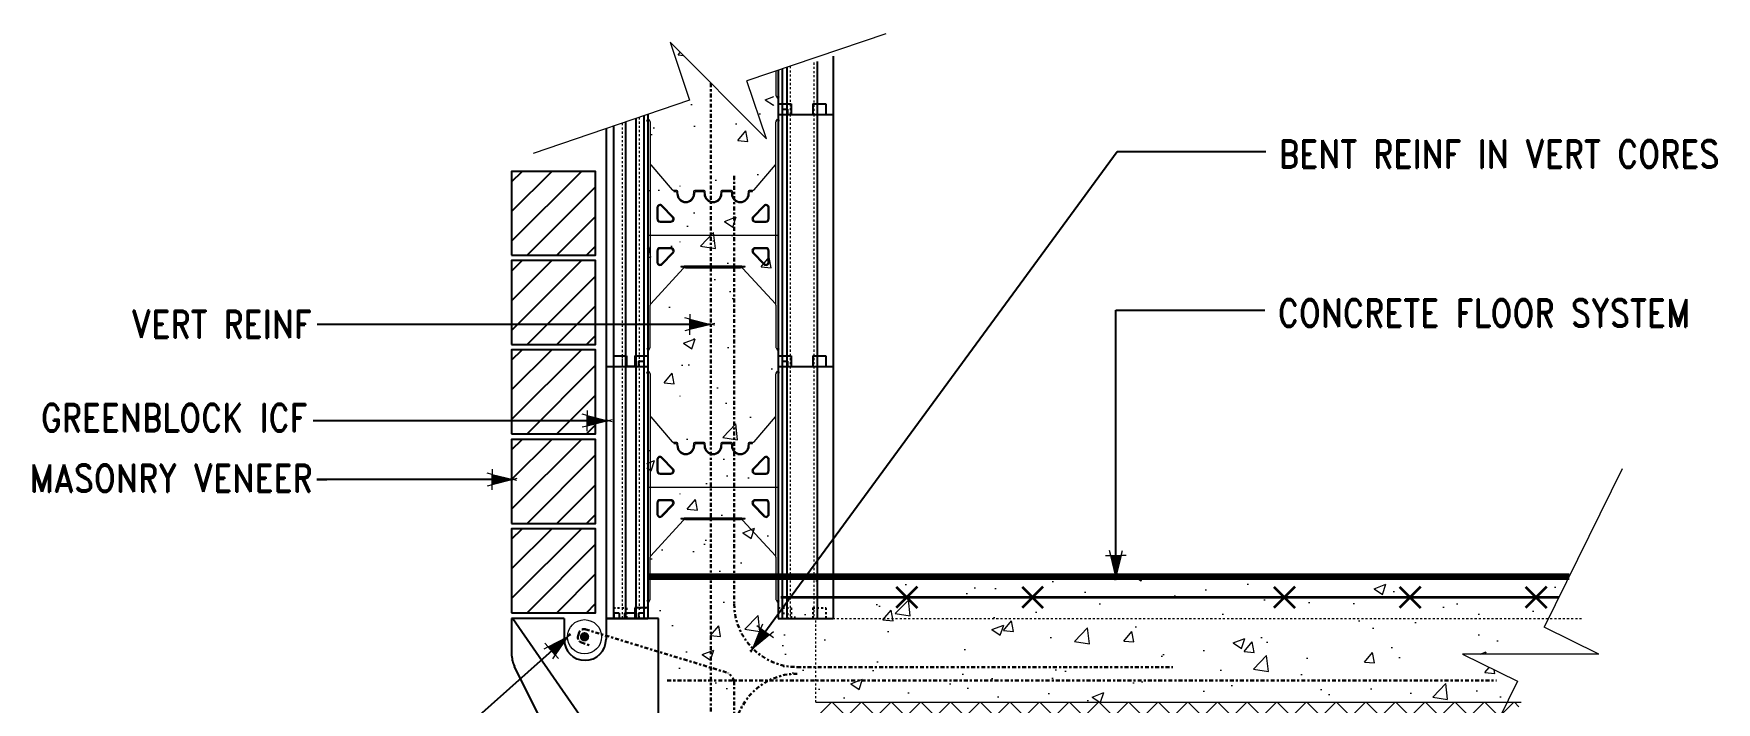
# Model space of a CAD drawing. Header units: inches. Extents: x -51 to 31.6, y 65.8 to 156.4.
# Drawn here: x -48.6 to 31.6, y 124.5 to 156.4 of the extents above; entities that cross this region are included whole.
import ezdxf

# ---------------------------------------------------------------- set-up
doc = ezdxf.new("R2010")
doc.units = ezdxf.units.IN
doc.header["$MEASUREMENT"] = 0
for name, pattern in [('CENTER', [2, 1.25, -0.25, 0.25, -0.25]), ('DASHED', [0.75, 0.5, -0.25]), ('DASHED2', [0.375, 0.25, -0.125]), ('HIDDEN', [0.375, 0.25, -0.125])]:
    doc.linetypes.add(name, pattern=pattern)
for name, color, linetype, lineweight in [('A2 Hatch', 8, 'Continuous', 9), ('A4 medium', 7, 'Continuous', 35), ('DETAILS', 7, 'Continuous', 13), ('DIM', 3, 'Continuous', 13), ('GRADE', 5, 'Continuous', 100), ('REBAR', 2, 'CENTER', 30)]:
    doc.layers.add(name, color=color, linetype=linetype, lineweight=lineweight)
doc.styles.add('ARCTEXT', font='arctext.shx', dxfattribs={"width": 0.85})
doc.styles.add('ROMAND', font='romand.shx', dxfattribs={"width": 0.85})
doc.dimstyles.new('ARCTEXT1-4', dxfattribs={"dimtxt": 4, "dimasz": 2, "dimexe": 2, "dimexo": 2, "dimgap": 2, "dimtad": 1, "dimdec": 4, "dimzin": 3, "dimdsep": 46, "dimlunit": 4, "dimtxsty": 'ARCTEXT', "dimblk": 'ARCHTICK', "dimcen": 2, "dimaunit": 1, "dimadec": 0, "dimazin": 0, "dimtfac": 1, "dimtdec": 4, "dimtmove": 2, "dimatfit": 3, "dimldrblk": 'arrow', "dimfxl": 1, "dimtolj": 1, "dimtzin": 0, "dimarcsym": 0})

# ---------------------------------------------------------------- blocks, each defined once
blk = doc.blocks.new('_ArchTick')
at = {"color": 0, "linetype": 'ByBlock', "const_width": 0.15}
blk.add_lwpolyline([(-0.5, -0.5), (0.5, 0.5)], dxfattribs=at)
blk = doc.blocks.new('arrow')
at = {"layer": 'DIM'}
blk.add_hatch(color=253, dxfattribs=at).paths.add_polyline_path([(-2, 0.5), (-2, -0.5), (0, 0)])
at = {"layer": 'DIM', "lineweight": 9}
for points in [[(-2, 0.98), (-2, 0.5), (-2.47, 0.62)], [(0.37, 0.09), (0, 0)], [(0.37, -0.09), (0, 0)], [(-2, -0.98), (-2, -0.5), (-2.47, -0.62)]]:
    blk.add_lwpolyline(points, dxfattribs=at)
at = {"layer": 'DIM', "lineweight": 15}
blk.add_lwpolyline([(0, 0), (-2, -0.5), (-2, 0.5), (0, 0)], dxfattribs=at)

msp = doc.modelspace()

# ---------------------------------------------------------------- hatches: boundary and pattern name
at = {"ltscale": 0.15}
h = msp.add_hatch(dxfattribs=at)
h.set_pattern_fill('ANSI31', color=256, scale=8, style=0)
h.set_pattern_definition([(45, (-3307.4033, 489.5469), (-0.70710678, 0.70710678), [])])
h.paths.add_polyline_path([(-25.838, 145.808), (-21.838, 145.808), (-21.838, 149.808), (-25.838, 149.808)])
h = msp.add_hatch(dxfattribs=at)
h.set_pattern_fill('ANSI31', color=256, scale=8, style=0)
h.set_pattern_definition([(45, (-3307.4033, 485.2969), (-0.70710678, 0.70710678), [])])
h.paths.add_polyline_path([(-25.838, 141.558), (-21.838, 141.558), (-21.838, 145.558), (-25.838, 145.558)])
h = msp.add_hatch(dxfattribs=at)
h.set_pattern_fill('ANSI31', color=256, scale=8, style=0)
h.set_pattern_definition([(45, (-3307.4033, 481.0469), (-0.70710678, 0.70710678), [])])
h.paths.add_polyline_path([(-25.838, 137.308), (-21.838, 137.308), (-21.838, 141.308), (-25.838, 141.308)])
h = msp.add_hatch(dxfattribs=at)
h.set_pattern_fill('ANSI31', color=256, scale=8, style=0)
h.set_pattern_definition([(45, (-3307.4033, 476.7775), (-0.70710678, 0.70710678), [])])
h.paths.add_polyline_path([(-25.838, 133.038), (-21.838, 133.038), (-21.838, 137.038), (-25.838, 137.038)])
h = msp.add_hatch(dxfattribs=at)
h.set_pattern_fill('ANSI31', color=256, scale=8, style=0)
h.set_pattern_definition([(45, (-3307.4033, 472.5275), (-0.70710678, 0.70710678), [])])
h.paths.add_polyline_path([(-25.838, 128.788), (-21.838, 128.788), (-21.838, 132.788), (-25.838, 132.788)])
at = {"layer": 'A2 Hatch', "ltscale": 0.15}
h = msp.add_hatch(dxfattribs=at)
h.set_pattern_fill('AR-CONC', color=256, scale=0.8, style=0)
h.set_pattern_definition([(50, (-3101.2076, 569.2795), (5.7380815, -0.502017), [0.6, -6.6]), (355, (-3101.2076, 569.2795), (-1.110011, 6.017537), [0.48, -5.28]), (100.45145, (-3100.7294, 569.2377), (4.628071, 5.51552), [0.509922, -5.609137]), (46.1842, (-3101.2076, 570.8795), (8.537928, -1.324152), [0.9, -9.9]), (96.63564, (-3100.496, 570.769), (7.477296, 7.792949), [0.764882, -8.413704]), (351.1842, (-3101.208, 570.8795), (7.477296, 7.79295), [0.72, -7.92]), (21, (-3100.4076, 570.4795), (4.7752564, -3.220951), [0.6, -6.6]), (326, (-3100.4076, 570.4795), (1.946523, 5.8012), [0.48, -5.28]), (71.45144, (-3100.0097, 570.211), (6.721779, 2.580249), [0.509922, -5.609137]), (37.5, (-3101.2076, 569.2795), (0.0972788, 2.6631508), [0, -5.216, 0, -5.36, 0, -5.3]), (7.5, (-3101.2076, 569.2795), (2.1045563, 3.1552937), [0, -3.056, 0, -5.096, 0, -2.02]), (327.5, (-3102.9916, 569.2795), (4.2705795, -0.180439), [0, -2, 0, -6.24, 0, -8.28]), (317.5, (-3103.7916, 569.2795), (4.6654894, 0.80084), [0, -2.6, 0, -4.144, 0, -5.88])])
h.paths.add_polyline_path([(-17.352, 153.193), (-19.338, 152.519), (-19.538, 95.503), (-16.668, 96.477), (-17.604, 99.237), (-13.008, 94.64), (-13.944, 97.4), (-11.338, 98.284), (-11.343, 130.866), (-13.343, 130.866), (-13.343, 154.552), (-14.628, 154.117), (-13.692, 151.357), (-18.288, 155.953)])
h = msp.add_hatch(dxfattribs=at)
h.set_pattern_fill('AR-CONC', color=256, scale=0.8, style=0)
h.set_pattern_definition([(50, (-8014.913, 1574.9143), (5.7380815, -0.502017), [0.6, -6.6]), (355, (-8014.913, 1574.9143), (-1.1100107, 6.017537), [0.48, -5.28]), (100.451445, (-8014.435, 1574.8725), (4.6280707, 5.51552), [0.5099215, -5.609137]), (46.1842, (-8014.913, 1576.514), (8.5379284, -1.324152), [0.9, -9.9]), (96.63564, (-8014.201, 1576.404), (7.4772955, 7.792949), [0.764882, -8.413704]), (351.1842, (-8014.913, 1576.514), (7.477296, 7.792949), [0.72, -7.92]), (21, (-8014.113, 1576.1143), (4.7752564, -3.220951), [0.6, -6.6]), (326, (-8014.113, 1576.1143), (1.9465227, 5.8012004), [0.48, -5.28]), (71.451445, (-8013.715, 1575.846), (6.721779, 2.5802493), [0.5099215, -5.609137]), (37.5, (-8014.913, 1574.9143), (0.09727884, 2.66315083), [0, -5.216, 0, -5.36, 0, -5.3]), (7.5, (-8014.913, 1574.9143), (2.1045563, 3.1552937), [0, -3.056, 0, -5.096, 0, -2.02]), (327.5, (-8016.697, 1574.9143), (4.2705795, -0.180439), [0, -2, 0, -6.24, 0, -8.28]), (317.5, (-8017.497, 1574.9143), (4.6654894, 0.8008399), [0, -2.6, 0, -4.144, 0, -5.88])])
h.paths.add_polyline_path([(-13.012, 130.519), (24.564, 130.519), (23.37, 128.098), (25.983, 126.809), (19.483, 126.809), (22.097, 125.519), (21.603, 124.519), (-13.012, 124.519)])
h = msp.add_hatch(color=256, dxfattribs=at)
edge = h.paths.add_edge_path()
edge.add_arc((-22.362, 127.64), 0.224, 0, 360)
h = msp.add_hatch(dxfattribs=at)
h.set_pattern_fill('ANSI37', color=256, scale=8, style=0)
h.set_pattern_definition([(45, (-3781.5811, 822.4471), (-0.70710678, 0.70710678), []), (135, (-3781.5811, 822.4471), (-0.70710678, -0.70710678), [])])
h.paths.add_polyline_path([(-11.338, 122.519), (-11.338, 124.519), (22.277, 124.519), (21.29, 122.519)])

# ---------------------------------------------------------------- linework, layer by layer
at = {"color": 1}
for p, q in [((-11.278, 155.041), (-11.278, 152.519)), ((-10.513, 155.3), (-10.513, 152.519)), ((-13.138, 154.622), (-13.138, 152.519)), ((-12.938, 154.69), (-12.938, 152.519)), ((-12.723, 154.763), (-12.723, 152.519)), ((-19.538, 152.451), (-19.538, 140.519)), ((-19.338, 152.519), (-19.338, 140.519)), ((-19.338, 152.519), (-19.338, 152.519)), ((-13.138, 153.019), (-13.138, 140.519)), ((-13.138, 153.019), (-12.513, 153.019)), ((-13.138, 153.019), (-12.513, 153.019)), ((-13.138, 153.019), (-13.138, 152.519)), ((-13.138, 152.519), (-12.938, 152.519)), ((-13.138, 152.519), (-12.938, 152.519)), ((-13.138, 152.519), (-10.513, 152.519)), ((-12.938, 152.769), (-12.938, 140.519)), ((-12.938, 152.769), (-12.688, 152.769)), ((-12.938, 152.769), (-12.688, 152.769)), ((-12.723, 152.519), (-10.513, 152.519)), ((-12.723, 152.519), (-12.723, 140.519)), ((-12.723, 152.519), (-10.513, 152.519)), ((-12.688, 152.769), (-12.688, 152.519)), ((-12.688, 152.769), (-12.688, 152.519)), ((-12.513, 153.019), (-12.513, 152.519)), ((-12.513, 153.019), (-12.513, 152.519)), ((-11.488, 153.019), (-11.488, 152.519)), ((-11.488, 153.019), (-10.863, 153.019)), ((-11.488, 153.019), (-11.488, 152.519)), ((-11.488, 153.019), (-10.863, 153.019)), ((-11.278, 152.519), (-11.278, 140.519)), ((-10.863, 153.019), (-10.863, 152.519)), ((-10.863, 153.019), (-10.863, 152.519)), ((-10.513, 152.519), (-10.513, 140.519)), ((-21.338, 151.841), (-21.338, 140.519)), ((-20.988, 151.959), (-20.988, 140.519)), ((-20.413, 152.154), (-20.413, 140.519)), ((-19.913, 152.324), (-19.913, 140.519)), ((-21.338, 140.519), (-21.338, 128.519)), ((-21.338, 140.519), (-19.788, 140.519)), ((-21.338, 140.519), (-19.338, 140.519)), ((-20.988, 141.019), (-20.363, 141.019)), ((-20.988, 141.019), (-20.988, 128.519)), ((-20.413, 141.019), (-20.413, 128.519)), ((-19.913, 140.519), (-20.413, 140.519)), ((-20.363, 141.019), (-20.363, 140.519)), ((-19.963, 141.019), (-19.963, 140.519)), ((-19.963, 141.019), (-19.338, 141.019)), ((-19.913, 141.019), (-19.913, 128.519)), ((-19.788, 140.769), (-19.788, 140.519)), ((-19.788, 140.769), (-19.538, 140.769)), ((-19.538, 140.769), (-19.538, 128.519)), ((-19.538, 140.519), (-19.338, 140.519)), ((-19.338, 141.019), (-19.338, 128.519)), ((-19.338, 141.019), (-19.338, 140.519)), ((-13.138, 141.019), (-13.138, 128.519)), ((-13.138, 141.019), (-12.513, 141.019)), ((-13.138, 141.019), (-13.138, 140.519)), ((-13.138, 140.519), (-12.938, 140.519)), ((-13.138, 140.519), (-10.513, 140.519)), ((-12.938, 140.769), (-12.938, 128.519)), ((-12.938, 140.769), (-12.688, 140.769)), ((-12.723, 140.519), (-10.513, 140.519)), ((-12.723, 140.519), (-12.723, 128.519)), ((-12.688, 140.769), (-12.688, 140.519)), ((-12.513, 141.019), (-12.513, 140.519)), ((-11.488, 141.019), (-11.488, 140.519)), ((-11.488, 141.019), (-10.863, 141.019)), ((-11.278, 140.519), (-11.278, 128.519)), ((-10.863, 141.019), (-10.863, 140.519)), ((-10.513, 140.519), (-10.513, 128.519)), ((-13.343, 130.519), (-10.718, 130.519)), ((-25.838, 128.519), (-25.838, 126.841)), ((-23.338, 128.519), (-25.838, 128.519)), ((-25.783, 128.519), (-19.374, 119.291)), ((-23.338, 128.519), (-23.338, 127.519)), ((-21.338, 128.519), (-19.338, 128.519)), ((-18.838, 128.519), (-21.338, 128.519)), ((-21.338, 128.519), (-21.338, 127.519)), ((-21.338, 128.519), (-19.338, 128.519)), ((-20.963, 128.769), (-20.963, 128.519)), ((-20.713, 128.769), (-20.963, 128.769)), ((-20.713, 128.769), (-20.713, 128.519)), ((-19.963, 128.769), (-20.463, 128.769)), ((-20.463, 128.769), (-20.463, 128.519)), ((-19.963, 129.019), (-19.963, 128.519)), ((-19.338, 129.019), (-19.963, 129.019)), ((-19.788, 128.769), (-19.788, 128.519)), ((-19.538, 128.769), (-19.788, 128.769)), ((-19.538, 128.769), (-19.538, 128.519)), ((-19.338, 129.019), (-19.338, 128.519)), ((-19.338, 129.019), (-19.338, 128.519)), ((-19.338, 129.019), (-19.338, 128.519)), ((-18.838, 117.58), (-18.838, 128.519)), ((-13.138, 129.019), (-13.138, 128.519)), ((-13.138, 128.519), (-10.513, 128.519)), ((-21.657, 118.154), (-25.706, 126.225))]:
    msp.add_line(p, q, dxfattribs=at)
at = {"color": 1, "linetype": 'HIDDEN', "ltscale": 0.02}
for p, q in [((-13.138, 153.019), (-12.513, 153.019)), ((-12.938, 152.769), (-12.938, 152.519)), ((-12.938, 152.769), (-12.688, 152.769)), ((-12.688, 152.769), (-12.688, 152.519)), ((-12.513, 153.019), (-12.513, 152.519)), ((-11.488, 153.019), (-11.488, 152.519)), ((-11.488, 153.019), (-10.863, 153.019)), ((-10.863, 153.019), (-10.863, 152.519)), ((-20.988, 141.019), (-20.363, 141.019)), ((-20.988, 141.019), (-20.988, 140.519)), ((-20.363, 141.019), (-20.363, 140.519)), ((-19.963, 141.019), (-19.963, 140.519)), ((-19.963, 141.019), (-19.338, 141.019)), ((-13.138, 141.019), (-12.513, 141.019)), ((-12.938, 140.769), (-12.938, 140.519)), ((-12.938, 140.769), (-12.688, 140.769)), ((-12.688, 140.769), (-12.688, 140.519)), ((-12.513, 141.019), (-12.513, 140.519)), ((-11.488, 141.019), (-11.488, 140.519)), ((-11.488, 141.019), (-10.863, 141.019)), ((-10.863, 141.019), (-10.863, 140.519)), ((-20.988, 129.019), (-20.363, 129.019)), ((-20.988, 129.019), (-20.988, 128.519)), ((-20.988, 129.019), (-20.363, 129.019)), ((-20.988, 129.019), (-20.988, 128.519)), ((-20.363, 129.019), (-20.363, 128.519)), ((-20.363, 129.019), (-20.363, 128.519)), ((-19.963, 129.019), (-19.963, 128.519)), ((-19.963, 129.019), (-19.338, 129.019)), ((-19.963, 129.019), (-19.963, 128.519)), ((-19.963, 129.019), (-19.338, 129.019)), ((-13.138, 129.019), (-12.513, 129.019)), ((-12.938, 128.769), (-12.938, 128.519)), ((-12.938, 128.769), (-12.688, 128.769)), ((-12.688, 128.769), (-12.688, 128.519)), ((-12.513, 129.019), (-12.513, 128.519)), ((-11.488, 129.019), (-11.488, 128.519)), ((-11.488, 129.019), (-10.863, 129.019)), ((-10.863, 129.019), (-10.863, 128.519))]:
    msp.add_line(p, q, dxfattribs=at)
at = {"ltscale": 0.15}
msp.add_line((-20.363, 140.519), (-19.963, 140.519), dxfattribs=at)
for points in [[(-25.838, 145.808), (-21.838, 145.808), (-21.838, 149.808), (-25.838, 149.808)], [(-25.838, 141.558), (-21.838, 141.558), (-21.838, 145.558), (-25.838, 145.558)], [(-25.838, 137.308), (-21.838, 137.308), (-21.838, 141.308), (-25.838, 141.308)], [(-25.838, 133.038), (-21.838, 133.038), (-21.838, 137.038), (-25.838, 137.038)], [(-25.838, 128.788), (-21.838, 128.788), (-21.838, 132.788), (-25.838, 132.788)]]:
    msp.add_lwpolyline(points, close=True, dxfattribs=at)
at = {"color": 1}
for centre, radius, end in [((-22.338, 127.519), 1, 0), ((-24.338, 126.841), 1.5, 204.22775)]:
    msp.add_arc(centre, radius, 180, end, dxfattribs=at)
at = {"layer": 'A2 Hatch', "linetype": 'DASHED2', "ltscale": 0.15}
for p, q in [((-12.563, 154.817), (-12.563, 152.519)), ((-11.438, 154.986), (-11.438, 152.519)), ((-12.563, 152.519), (-12.563, 140.519)), ((-11.438, 152.519), (-11.438, 140.519)), ((-20.573, 152.1), (-20.573, 140.519)), ((-19.753, 152.378), (-19.753, 140.519)), ((-20.573, 141.019), (-20.573, 128.519)), ((-19.753, 141.019), (-19.753, 128.519)), ((-12.563, 140.519), (-12.563, 128.519)), ((-11.438, 140.519), (-11.438, 128.519))]:
    msp.add_line(p, q, dxfattribs=at)
at = {"layer": 'A2 Hatch', "linetype": 'DASHED', "ltscale": 0.15}
for p, q in [((-11.338, 128.519), (25.238, 128.519)), ((-11.338, 124.519), (-11.338, 128.519))]:
    msp.add_line(p, q, dxfattribs=at)
at = {"layer": 'A2 Hatch', "ltscale": 0.15}
msp.add_line((-11.338, 124.519), (22.277, 124.519), dxfattribs=at)
msp.add_circle((-22.362, 127.64), 0.816, dxfattribs=at)
at = {"layer": 'A4 medium', "ltscale": 0.15}
for p, q in [((-7.512, 130.019), (-6.512, 129.019)), ((-6.512, 130.019), (-7.512, 129.019)), ((-1.512, 130.019), (-0.512, 129.019)), ((-0.512, 130.019), (-1.512, 129.019)), ((10.488, 130.019), (11.488, 129.019)), ((11.488, 130.019), (10.488, 129.019)), ((16.488, 130.019), (17.488, 129.019)), ((17.488, 130.019), (16.488, 129.019)), ((22.488, 130.019), (23.488, 129.019)), ((23.488, 130.019), (22.488, 129.019)), ((-7.012, 129.519), (-13.012, 129.519)), ((-1.012, 129.519), (-7.012, 129.519)), ((-7.012, 129.519), (-7.012, 129.519)), ((4.988, 129.519), (-1.012, 129.519)), ((-1.012, 129.519), (-1.012, 129.519)), ((10.988, 129.519), (4.988, 129.519)), ((16.988, 129.519), (10.988, 129.519)), ((10.988, 129.519), (10.988, 129.519)), ((22.988, 129.519), (16.988, 129.519)), ((16.988, 129.519), (16.988, 129.519)), ((24.071, 129.519), (22.988, 129.519)), ((22.988, 129.519), (22.988, 129.519))]:
    msp.add_line(p, q, dxfattribs=at)
at = {"layer": 'DETAILS', "color": 6, "lineweight": 20}
for p, q in [((-13.238, 154.588), (-13.238, 153.42)), ((-13.138, 154.622), (-13.138, 153.446)), ((-13.232, 153.395), (-13.173, 153.292)), ((-13.173, 153.292), (-13.086, 153.342)), ((-13.138, 153.446), (-13.138, 153.483)), ((-13.086, 153.342), (-13.132, 153.421)), ((-19.391, 152.246), (-19.304, 152.296)), ((-19.345, 152.167), (-19.391, 152.246)), ((-19.338, 152.144), (-19.338, 141.446)), ((-19.338, 152.105), (-19.338, 152.142)), ((-19.304, 152.296), (-19.245, 152.194)), ((-19.238, 152.169), (-19.238, 150.189)), ((-13.238, 150.189), (-13.238, 152.169)), ((-13.232, 152.194), (-13.173, 152.296)), ((-13.173, 152.296), (-13.086, 152.246)), ((-13.138, 152.144), (-13.138, 141.446)), ((-13.138, 152.142), (-13.138, 152.105)), ((-13.086, 152.246), (-13.132, 152.167)), ((-19.238, 150.189), (-19.238, 143.428)), ((-19.21, 150.12), (-18.193, 148.93)), ((-14.284, 148.93), (-13.266, 150.12)), ((-13.238, 143.428), (-13.238, 150.189)), ((-18.121, 148.899), (-18.113, 148.899)), ((-17.963, 148.899), (-18.121, 148.899)), ((-18.113, 148.899), (-18.113, 148.849)), ((-18.113, 148.849), (-18.013, 148.849)), ((-17.963, 148.799), (-17.963, 148.744)), ((-17.913, 148.744), (-17.913, 148.849)), ((-17.163, 148.849), (-17.163, 148.744)), ((-16.663, 148.899), (-17.113, 148.899)), ((-17.113, 148.744), (-17.113, 148.799)), ((-17.063, 148.849), (-16.713, 148.849)), ((-16.663, 148.799), (-16.663, 148.744)), ((-16.613, 148.744), (-16.613, 148.849)), ((-15.863, 148.849), (-15.863, 148.744)), ((-15.363, 148.899), (-15.813, 148.899)), ((-15.813, 148.744), (-15.813, 148.799)), ((-15.763, 148.849), (-15.413, 148.849)), ((-15.363, 148.799), (-15.363, 148.744)), ((-15.313, 148.744), (-15.313, 148.849)), ((-14.563, 148.849), (-14.563, 148.744)), ((-14.356, 148.899), (-14.513, 148.899)), ((-14.513, 148.744), (-14.513, 148.799)), ((-14.463, 148.849), (-14.363, 148.849)), ((-14.363, 148.849), (-14.363, 148.899)), ((-14.363, 148.899), (-14.356, 148.899)), ((-18.913, 148.08), (-18.913, 147.539)), ((-18.863, 148.08), (-18.863, 147.539)), ((-18.172, 147.608), (-18.691, 148.149)), ((-18.136, 147.643), (-18.655, 148.184)), ((-13.822, 148.184), (-14.341, 147.643)), ((-13.785, 148.149), (-14.305, 147.608)), ((-13.613, 147.539), (-13.613, 148.08)), ((-13.563, 147.539), (-13.563, 148.08)), ((-19.338, 146.769), (-13.138, 146.769)), ((-18.763, 147.439), (-18.244, 147.439)), ((-18.763, 147.389), (-18.244, 147.389)), ((-14.233, 147.439), (-13.713, 147.439)), ((-14.233, 147.389), (-13.713, 147.389)), ((-18.913, 146.019), (-18.913, 145.478)), ((-18.863, 146.019), (-18.863, 145.478)), ((-18.244, 146.169), (-18.763, 146.169)), ((-18.244, 146.119), (-18.763, 146.119)), ((-13.713, 146.169), (-14.233, 146.169)), ((-13.713, 146.119), (-14.233, 146.119)), ((-13.613, 145.478), (-13.613, 146.019)), ((-13.563, 145.478), (-13.563, 146.019)), ((-19.209, 143.498), (-17.657, 145.175)), ((-18.691, 145.409), (-18.172, 145.95)), ((-18.655, 145.374), (-18.136, 145.915)), ((-17.609, 145.289), (-17.765, 145.274)), ((-17.765, 145.254), (-17.609, 145.239)), ((-16.238, 145.289), (-17.609, 145.289)), ((-17.609, 145.239), (-16.238, 145.239)), ((-17.551, 145.219), (-16.238, 145.219)), ((-14.868, 145.289), (-16.238, 145.289)), ((-16.238, 145.239), (-14.868, 145.239)), ((-16.238, 145.219), (-14.925, 145.219)), ((-14.712, 145.274), (-14.868, 145.289)), ((-14.868, 145.239), (-14.712, 145.254)), ((-14.819, 145.175), (-13.268, 143.498)), ((-14.341, 145.915), (-13.822, 145.374)), ((-14.305, 145.95), (-13.785, 145.409)), ((-19.238, 141.42), (-19.238, 143.428)), ((-13.238, 143.428), (-13.238, 141.42)), ((-19.345, 141.421), (-19.391, 141.342)), ((-19.391, 141.342), (-19.304, 141.292)), ((-19.338, 141.483), (-19.338, 141.446)), ((-19.304, 141.292), (-19.245, 141.395)), ((-13.232, 141.395), (-13.173, 141.292)), ((-13.173, 141.292), (-13.086, 141.342)), ((-13.138, 141.446), (-13.138, 141.483)), ((-13.086, 141.342), (-13.132, 141.421)), ((-19.391, 140.246), (-19.304, 140.296)), ((-19.345, 140.167), (-19.391, 140.246)), ((-19.338, 140.144), (-19.338, 129.446)), ((-19.338, 140.105), (-19.338, 140.142)), ((-19.304, 140.296), (-19.245, 140.194)), ((-19.238, 140.169), (-19.238, 138.189)), ((-13.238, 138.189), (-13.238, 140.169)), ((-13.232, 140.194), (-13.173, 140.296)), ((-13.173, 140.296), (-13.086, 140.246)), ((-13.138, 140.144), (-13.138, 129.446)), ((-13.138, 140.142), (-13.138, 140.105)), ((-13.086, 140.246), (-13.132, 140.167)), ((-19.238, 138.189), (-19.238, 131.428)), ((-19.21, 138.12), (-18.193, 136.93)), ((-14.284, 136.93), (-13.266, 138.12)), ((-13.238, 131.428), (-13.238, 138.189)), ((-18.121, 136.899), (-18.113, 136.899)), ((-17.963, 136.899), (-18.121, 136.899)), ((-18.113, 136.899), (-18.113, 136.849)), ((-18.113, 136.849), (-18.013, 136.849)), ((-17.963, 136.799), (-17.963, 136.744)), ((-17.913, 136.744), (-17.913, 136.849)), ((-17.163, 136.849), (-17.163, 136.744)), ((-16.663, 136.899), (-17.113, 136.899)), ((-17.113, 136.744), (-17.113, 136.799)), ((-17.063, 136.849), (-16.713, 136.849)), ((-16.663, 136.799), (-16.663, 136.744)), ((-16.613, 136.744), (-16.613, 136.849)), ((-15.863, 136.849), (-15.863, 136.744)), ((-15.363, 136.899), (-15.813, 136.899)), ((-15.813, 136.744), (-15.813, 136.799)), ((-15.763, 136.849), (-15.413, 136.849)), ((-15.363, 136.799), (-15.363, 136.744)), ((-15.313, 136.744), (-15.313, 136.849)), ((-14.563, 136.849), (-14.563, 136.744)), ((-14.356, 136.899), (-14.513, 136.899)), ((-14.513, 136.744), (-14.513, 136.799)), ((-14.463, 136.849), (-14.363, 136.849)), ((-14.363, 136.849), (-14.363, 136.899)), ((-14.363, 136.899), (-14.356, 136.899)), ((-18.913, 136.08), (-18.913, 135.539)), ((-18.863, 136.08), (-18.863, 135.539)), ((-18.172, 135.608), (-18.691, 136.149)), ((-18.136, 135.643), (-18.655, 136.184)), ((-13.822, 136.184), (-14.341, 135.643)), ((-13.785, 136.149), (-14.305, 135.608)), ((-13.613, 135.539), (-13.613, 136.08)), ((-13.563, 135.539), (-13.563, 136.08)), ((-19.338, 134.769), (-13.138, 134.769)), ((-18.763, 135.439), (-18.244, 135.439)), ((-18.763, 135.389), (-18.244, 135.389)), ((-14.233, 135.439), (-13.713, 135.439)), ((-14.233, 135.389), (-13.713, 135.389)), ((-18.913, 134.019), (-18.913, 133.478)), ((-18.863, 134.019), (-18.863, 133.478)), ((-18.244, 134.169), (-18.763, 134.169)), ((-18.244, 134.119), (-18.763, 134.119)), ((-18.691, 133.409), (-18.172, 133.95)), ((-14.305, 133.95), (-13.785, 133.409)), ((-13.713, 134.169), (-14.233, 134.169)), ((-13.713, 134.119), (-14.233, 134.119)), ((-13.613, 133.478), (-13.613, 134.019)), ((-13.563, 133.478), (-13.563, 134.019)), ((-19.209, 131.498), (-17.657, 133.175)), ((-18.655, 133.374), (-18.136, 133.915)), ((-17.609, 133.289), (-17.765, 133.274)), ((-17.765, 133.254), (-17.609, 133.239)), ((-16.238, 133.289), (-17.609, 133.289)), ((-17.609, 133.239), (-16.238, 133.239)), ((-17.551, 133.219), (-16.238, 133.219)), ((-14.868, 133.289), (-16.238, 133.289)), ((-16.238, 133.239), (-14.868, 133.239)), ((-16.238, 133.219), (-14.925, 133.219)), ((-14.712, 133.274), (-14.868, 133.289)), ((-14.868, 133.239), (-14.712, 133.254)), ((-14.819, 133.175), (-13.268, 131.498)), ((-14.341, 133.915), (-13.822, 133.374)), ((-19.238, 129.42), (-19.238, 131.428)), ((-13.238, 131.428), (-13.238, 129.42)), ((-19.345, 129.421), (-19.391, 129.342)), ((-19.391, 129.342), (-19.304, 129.292)), ((-19.338, 129.483), (-19.338, 129.446)), ((-19.304, 129.292), (-19.245, 129.395)), ((-13.232, 129.395), (-13.173, 129.292)), ((-13.173, 129.292), (-13.086, 129.342)), ((-13.138, 129.446), (-13.138, 129.483)), ((-13.086, 129.342), (-13.132, 129.421))]:
    msp.add_line(p, q, dxfattribs=at)
for points in [[(-17.804, 149.094), (-17.817, 149.094)], [(-17.804, 146.444), (-17.817, 146.444)], [(-17.804, 139.094), (-17.817, 139.094)], [(-17.804, 134.444), (-17.817, 134.444)]]:
    msp.add_lwpolyline(points, close=True, dxfattribs=at)
for centre, radius, start, end in [((-13.188, 153.42), 0.05, 180, 210), ((-13.088, 153.446), 0.05, 180, 210), ((-19.388, 152.142), 0.05, 0, 30), ((-19.288, 152.169), 0.05, 0, 30), ((-13.188, 152.169), 0.05, 150, 180), ((-13.088, 152.142), 0.05, 150, 180), ((-19.138, 150.189), 0.1, 180, 223.83086), ((-13.338, 150.189), 0.1, 316.16914, 360), ((-18.121, 148.999), 0.1, 223.83086, 270), ((-18.013, 148.799), 0.05, 360, 90), ((-17.963, 148.849), 0.05, 0, 90), ((-17.538, 148.744), 0.425, 180, 360), ((-17.538, 148.744), 0.375, 180, 0), ((-17.113, 148.849), 0.05, 90, 180), ((-17.063, 148.799), 0.05, 90, 180), ((-16.713, 148.799), 0.05, 360, 90), ((-16.663, 148.849), 0.05, 0, 90), ((-16.238, 148.744), 0.425, 180, 270), ((-16.238, 148.744), 0.375, 180, 270), ((-16.238, 148.744), 0.425, 270, 0), ((-16.238, 148.744), 0.375, 270, 0), ((-15.813, 148.849), 0.05, 90, 180), ((-15.763, 148.799), 0.05, 90, 180), ((-15.413, 148.799), 0.05, 0, 90), ((-15.363, 148.849), 0.05, 0, 90), ((-14.938, 148.744), 0.425, 180, 0), ((-14.938, 148.744), 0.375, 180, 0), ((-14.513, 148.849), 0.05, 90, 180), ((-14.463, 148.799), 0.05, 90, 180), ((-14.356, 148.999), 0.1, 270, 316.16914), ((-18.763, 148.08), 0.15, 43.83086, 180), ((-18.763, 148.08), 0.1, 43.83086, 180), ((-18.244, 147.539), 0.15, 270, 43.83086), ((-18.244, 147.539), 0.1, 270, 43.83086), ((-14.233, 147.539), 0.15, 136.16914, 270), ((-14.233, 147.539), 0.1, 136.16914, 270), ((-13.713, 148.08), 0.15, 0, 136.16914), ((-13.713, 148.08), 0.1, 0, 136.16914), ((-18.763, 147.539), 0.15, 180, 270), ((-18.763, 147.539), 0.1, 180, 270), ((-13.713, 147.539), 0.15, 270, 0), ((-13.713, 147.539), 0.1, 270, 360), ((-18.763, 146.019), 0.15, 90, 180), ((-18.763, 146.019), 0.1, 90, 180), ((-18.244, 146.019), 0.15, 316.16914, 90), ((-18.244, 146.019), 0.1, 316.16914, 90), ((-14.233, 146.019), 0.15, 90, 223.83086), ((-14.233, 146.019), 0.1, 90, 223.83086), ((-13.713, 146.019), 0.15, 360, 90), ((-13.713, 146.019), 0.1, 0, 90), ((-18.763, 145.478), 0.15, 180, 316.16914), ((-18.763, 145.478), 0.1, 180, 316.16914), ((-17.763, 145.264), 0.01, 97.40989, 262.59011), ((-17.551, 145.069), 0.15, 90, 135), ((-14.925, 145.069), 0.15, 45, 90), ((-14.713, 145.264), 0.01, 277.40989, 82.59011), ((-13.713, 145.478), 0.15, 223.83086, 360), ((-13.713, 145.478), 0.1, 223.83086, 0), ((-19.238, 144.682), 0.1, 180, 209.74488), ((-19.138, 143.428), 0.1, 135, 180), ((-13.338, 143.428), 0.1, 360, 45), ((-19.388, 141.446), 0.05, 330, 360), ((-19.288, 141.42), 0.05, 330, 360), ((-13.188, 141.42), 0.05, 180, 210), ((-13.088, 141.446), 0.05, 180, 210), ((-19.388, 140.142), 0.05, 0, 30), ((-19.288, 140.169), 0.05, 0, 30), ((-13.188, 140.169), 0.05, 150, 180), ((-13.088, 140.142), 0.05, 150, 180), ((-19.138, 138.189), 0.1, 180, 223.83086), ((-13.338, 138.189), 0.1, 316.16914, 360), ((-18.121, 136.999), 0.1, 223.83086, 270), ((-18.013, 136.799), 0.05, 360, 90), ((-17.963, 136.849), 0.05, 0, 90), ((-17.538, 136.744), 0.425, 180, 360), ((-17.538, 136.744), 0.375, 180, 0), ((-17.113, 136.849), 0.05, 90, 180), ((-17.063, 136.799), 0.05, 90, 180), ((-16.713, 136.799), 0.05, 360, 90), ((-16.663, 136.849), 0.05, 0, 90), ((-16.238, 136.744), 0.425, 180, 270), ((-16.238, 136.744), 0.375, 180, 270), ((-16.238, 136.744), 0.425, 270, 0), ((-16.238, 136.744), 0.375, 270, 0), ((-15.813, 136.849), 0.05, 90, 180), ((-15.763, 136.799), 0.05, 90, 180), ((-15.413, 136.799), 0.05, 0, 90), ((-15.363, 136.849), 0.05, 0, 90), ((-14.938, 136.744), 0.425, 180, 0), ((-14.938, 136.744), 0.375, 180, 0), ((-14.513, 136.849), 0.05, 90, 180), ((-14.463, 136.799), 0.05, 90, 180), ((-14.356, 136.999), 0.1, 270, 316.16914), ((-18.763, 136.08), 0.15, 43.83086, 180), ((-18.763, 135.539), 0.15, 180, 270), ((-18.763, 136.08), 0.1, 43.83086, 180), ((-18.763, 135.539), 0.1, 180, 270), ((-18.244, 135.539), 0.15, 270, 43.83086), ((-18.244, 135.539), 0.1, 270, 43.83086), ((-14.233, 135.539), 0.15, 136.16914, 270), ((-14.233, 135.539), 0.1, 136.16914, 270), ((-13.713, 136.08), 0.15, 0, 136.16914), ((-13.713, 136.08), 0.1, 0, 136.16914), ((-13.713, 135.539), 0.15, 270, 0), ((-13.713, 135.539), 0.1, 270, 360), ((-18.763, 134.019), 0.15, 90, 180), ((-18.763, 134.019), 0.1, 90, 180), ((-18.244, 134.019), 0.15, 316.16914, 90), ((-18.244, 134.019), 0.1, 316.16914, 90), ((-14.233, 134.019), 0.15, 90, 223.83086), ((-14.233, 134.019), 0.1, 90, 223.83086), ((-13.713, 134.019), 0.15, 360, 90), ((-13.713, 134.019), 0.1, 0, 90), ((-18.763, 133.478), 0.15, 180, 316.16914), ((-18.763, 133.478), 0.1, 180, 316.16914), ((-17.763, 133.264), 0.01, 97.40989, 262.59011), ((-17.551, 133.069), 0.15, 90, 135), ((-14.925, 133.069), 0.15, 45, 90), ((-14.713, 133.264), 0.01, 277.40989, 82.59011), ((-13.713, 133.478), 0.15, 223.83086, 360), ((-13.713, 133.478), 0.1, 223.83086, 0), ((-19.238, 132.682), 0.1, 180, 209.74488), ((-19.138, 131.428), 0.1, 135, 180), ((-13.338, 131.428), 0.1, 360, 45), ((-19.388, 129.446), 0.05, 330, 360), ((-19.288, 129.42), 0.05, 330, 360), ((-13.188, 129.42), 0.05, 180, 210), ((-13.088, 129.446), 0.05, 180, 210)]:
    msp.add_arc(centre, radius, start, end, dxfattribs=at)
at = {"layer": 'DIM'}
for p, q in [((-18.288, 155.953), (-17.352, 153.193)), ((-13.692, 151.357), (-18.288, 155.953)), ((-8.001, 156.364), (-14.628, 154.117)), ((-13.692, 151.357), (-14.628, 154.117)), ((-17.352, 153.193), (-24.817, 150.661)), ((27.092, 135.641), (23.37, 128.098)), ((25.983, 126.809), (23.37, 128.098)), ((25.983, 126.809), (19.483, 126.809)), ((19.483, 126.809), (22.097, 125.519)), ((22.097, 125.519), (18.703, 118.641))]:
    msp.add_line(p, q, dxfattribs=at)
at = {"layer": 'GRADE', "ltscale": 0.15}
msp.add_line((-19.338, 130.519), (24.564, 130.519), dxfattribs=at)
at = {"layer": 'REBAR', "ltscale": 0.15}
for p, q in [((-16.34, 154.005), (-16.34, 95.13)), ((-15.223, 149.6), (-15.223, 129.199)), ((-22.664, 127.693), (-22.619, 127.839)), ((-22.304, 127.991), (-15.522, 125.919)), ((-22.513, 127.373), (-22.146, 127.241)), ((-12.223, 126.199), (5.682, 126.199)), ((-18.422, 125.556), (21.11, 125.556)), ((-15.232, 125.527), (-15.232, 118.772))]:
    msp.add_line(p, q, dxfattribs=at)
for centre, radius, start, end in [((-12.223, 129.199), 3, 180, 270), ((-22.429, 127.608), 0.25, 160.16936, 250.25234), ((-22.384, 127.754), 0.25, 71.44559, 160.16936), ((-16.115, 125.176), 0.951, 21.64076, 51.38484), ((-12.223, 122.883), 3, 90, 180)]:
    msp.add_arc(centre, radius, start, end, dxfattribs=at)

# ---------------------------------------------------------------- texts
at = {"layer": 'DIM', "color": 3, "char_height": 1.3125, "width": 22.68955, "style": 'ROMAND'}
for s, insert, attachment_point in [('BENT REINF IN VERT CORES', (10.735, 151.287), 1), ('CONCRETE FLOOR SYSTEM', (10.678, 143.719), 1), ('VERT REINF ', (-35.361, 143.185), 3), ('GREENBLOCK ICF', (-35.565, 138.73), 3), ('MASONRY VENEER ', (-35.326, 135.85), 3)]:
    msp.add_mtext(s, dxfattribs=dict(at, insert=insert, attachment_point=attachment_point))

# ---------------------------------------------------------------- leaders
at = {"layer": 'DIM'}
for points in [[(-14.344, 127.078), (3.016, 150.758), (10.114, 150.758)], [(-16.34, 142.519), (-35.075, 142.52), (-35.108, 142.52)], [(2.966, 130.519), (2.959, 143.202), (10.056, 143.202)], [(-21.236, 137.928), (-34.709, 137.929), (-35.299, 137.929)], [(-25.768, 135.127), (-35.115, 135.128), (-34.646, 135.128)], [(-23.178, 127.64), (-33.3, 118.636), (-35.096, 118.636)]]:
    msp.add_leader(points, dimstyle='ARCTEXT1-4', override={"dimasz": 0.5, "dimtad": 0}, dxfattribs=at)

doc.saveas('drawing.dxf')
